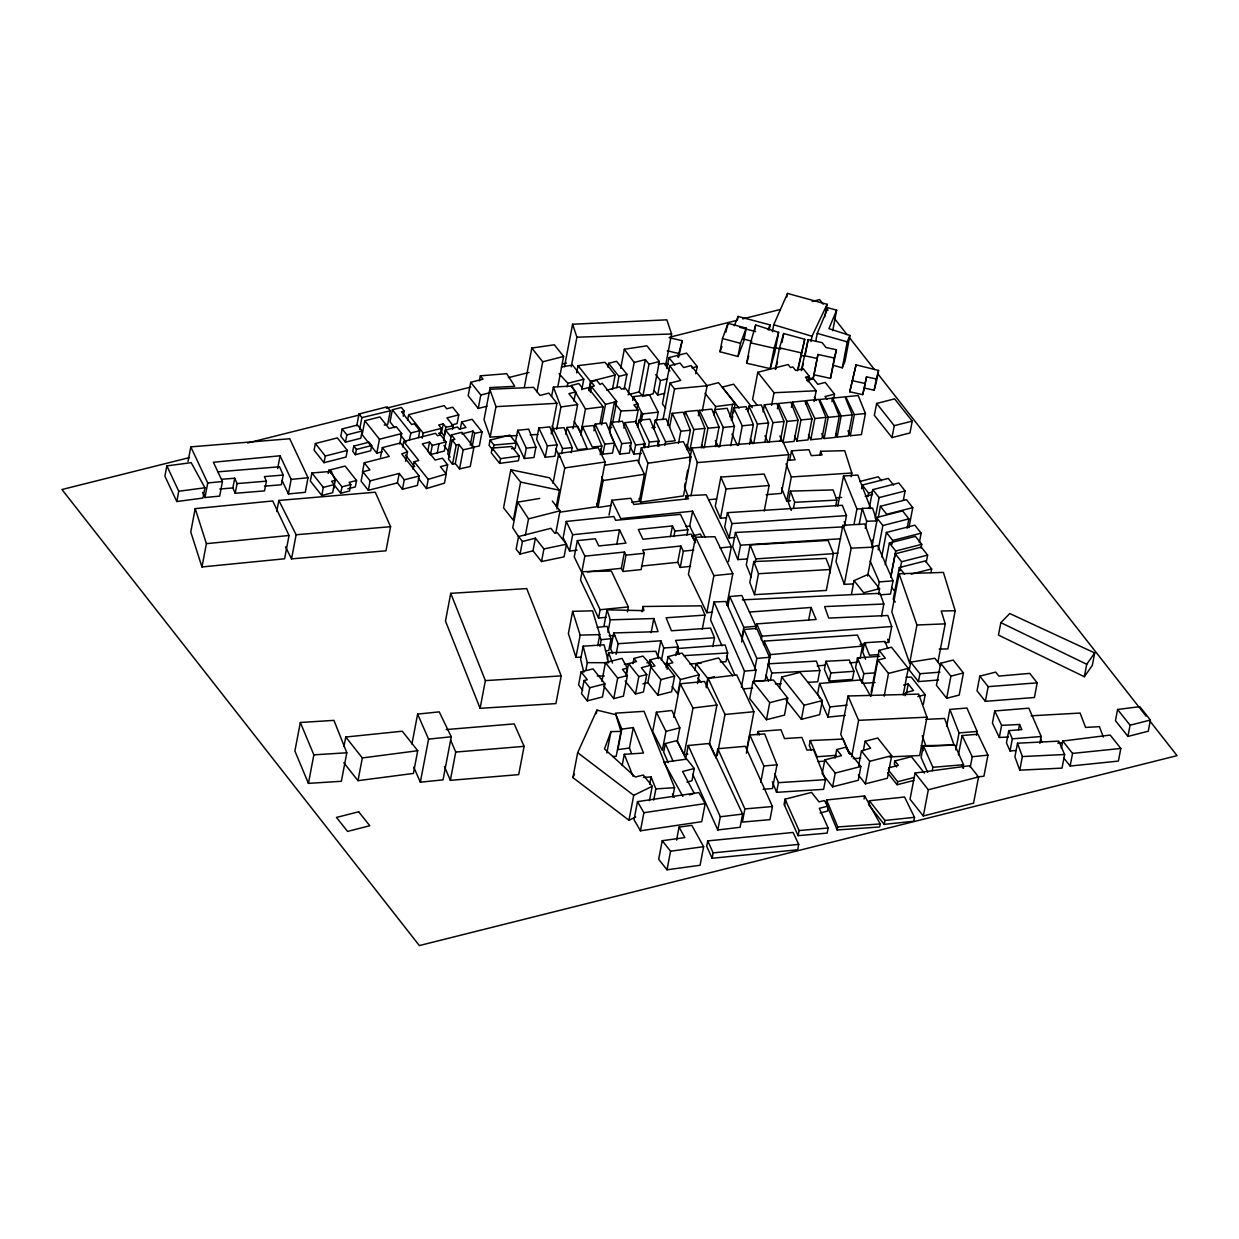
<?xml version="1.0" encoding="UTF-8"?>
<svg xmlns="http://www.w3.org/2000/svg" width="1239" height="1239" viewBox="0 0 1239 1239"><rect width="100%" height="100%" fill="white"/><g stroke="black" fill="none" stroke-linecap="round" stroke-linejoin="round"><path stroke-width="1.5" d="M166.862 465.895L164.895 476.163L176.805 501.532L202.948 498.047L204.915 487.779L191.193 462.658L166.862 465.895L178.757 491.264L176.805 501.532M188.034 461.45L190.806 446.876L289.74 438.745L308.031 477.743L305.259 492.317L288.377 493.943L282.058 480.469M195.204 508.625L190.76 531.918L201.957 566.951L284.598 558.789L289.043 535.496L272.719 500.959L195.204 508.625L206.402 543.658L201.957 566.951M288.377 493.943L291.15 479.385L280.091 455.782L213.387 462.255L222.447 481.537L219.659 496.111L204.946 497.536L207.734 482.962L190.806 446.876M264.418 486.168L281.346 484.774L283.189 475.064L264.387 476.597L266.385 481.166L264.527 490.892L235.209 493.292L232.87 487.934L234.713 478.223L221.611 479.292M235.209 493.292L237.067 483.582L234.713 478.223M277.66 468.543L280.091 455.782M276.731 511.583L278.852 500.448L375.262 492.208L390.579 526.683L385.979 550.797L291.537 558.866L285.497 546.864M291.537 558.866L296.136 534.752L278.852 500.448M315.372 443.516L314.102 450.191L324.029 462.689L346.053 457.067L347.323 450.407L337.395 437.894L315.372 443.516L325.299 456.029L324.029 462.689M311.903 472.973L310.354 481.057L321.784 495.476L332.641 492.704L334.189 484.619L331.541 481.274L335.273 480.329L331.355 471.378L311.903 472.973L323.333 487.392L321.784 495.476M328.211 473.453L328.815 470.247L345.108 466.081L356.553 480.5L355.33 486.912L347.849 488.832M331.045 473.05L331.355 471.378M342.181 428.942L340.787 436.252L345.48 442.168L360.766 438.265L362.16 430.971L357.452 425.039L342.181 428.942L346.874 434.858L345.48 442.168M333.725 488.414L335.273 480.329M356.553 480.5L349.073 482.405L350.792 484.573L349.568 490.985L340.74 493.246L341.964 486.819L328.815 470.247M300.334 722.492L294.882 751.02L308.418 783.373L341.36 781.282L346.812 752.77L333.957 720.37L300.334 722.492L313.854 754.845L308.418 783.373M356.755 425.782L359.016 413.996L387.172 406.81L390.331 410.775L387.761 424.249L384.198 425.101M353.765 446.086L352.759 451.352L355.407 454.682L370.678 450.779L371.685 445.513L369.036 442.184L353.765 446.086L356.414 449.416L355.407 454.682M359.635 429.406L361.881 417.62L359.016 413.996M399.717 443.996L401.715 433.542L396.263 426.681L389.077 428.524L379.877 416.923L364.824 420.764L362.16 434.688L376.811 453.149L382.371 451.739M362.454 472.245L364.251 462.813L389.278 456.417L382.309 447.62L400.522 442.973L407.507 451.77L405.711 461.202M364.251 462.813L369.919 469.953L362.872 471.749L361.076 481.181L368.324 490.303L397.409 482.885L399.221 473.437L370.12 480.871L368.324 490.303M376.811 453.149L379.459 439.226L364.824 420.764M380.497 457.067L382.309 447.62M403.264 416.242L404.255 411.054L401.405 407.461L392.376 409.753L390.053 421.864L394.652 427.672M343.946 746.498L345.758 737.035L402.257 731.211L417.729 750.71L413.392 773.446L357.994 780.663L343.792 762.744M407.646 419.913L408.653 414.678L444.182 405.618L446.706 408.793L452.7 407.259L458.74 414.879L457.083 423.599L452.018 424.9M402.644 446.969L403.697 441.471L435.555 433.325L437.46 435.741L440.557 434.935L446.071 441.889L444.321 451.058L430.522 454.589L427.827 451.197L429.577 442.029L422.329 443.887L435.152 460.056L442.416 458.198L447.651 464.811L445.901 473.995M409.443 439.876L410.775 432.969L392.376 409.753M407.507 451.77L401.699 453.923L419.2 475.993L417.388 485.44L402.474 489.25L404.27 479.818L399.221 473.437M418.488 437.584L419.804 430.661L414.368 423.8L411.627 424.497L401.529 411.751L404.255 411.054M412.804 469.039L414.198 461.698L418.797 460.521L403.697 441.471M422.189 438.25L423.18 433.015L408.653 414.678M357.994 780.663L362.33 757.943L345.758 737.035M430.522 454.589L432.272 445.421L429.577 442.029M447.651 464.811L440.403 466.669L446.21 473.995L444.46 483.164L426.464 488.538L428.214 479.354L414.198 461.698M440.031 435.354L441.363 428.369L438.699 425.023L443.252 423.862L445.901 427.223L444.243 435.927L441.58 432.581L443.252 423.862M437.274 452.87L439.024 443.686M443.531 440.65L445.544 430.072L457.532 427.006L459.251 429.19L466.003 427.455L461.651 421.972L472.074 419.309L482.048 431.869L479.354 445.978L472.028 447.449L474.723 433.34L472.942 431.095L461.899 433.929M455.286 463.541L452.545 464.253L456.184 445.173L458.926 444.476L455.286 463.541L459.545 468.9L470.247 466.483L473.887 447.418L461.899 432.287L451.399 434.966L447.759 454.047L450.082 456.974M452.56 429.344L453.226 425.844L446.923 417.899L458.74 414.879M451.399 434.966L454.883 439.365L452.142 440.077L448.503 459.142L452.545 464.253M460.304 429.019L461.651 421.972M489.684 387.59L514.789 386.336L506.736 373.698L480.345 375.82L483.009 379.18L470.727 382.309L468.172 395.737L478.239 408.436L487.004 406.206M459.545 468.9L463.185 449.819L458.926 444.476M479.385 380.853L480.345 375.82M411.906 744.066L417.62 714.098L439.241 711.867L451.259 736.787L443.035 779.858L420.346 782.196L413.78 767.189M470.262 445.219L472.942 431.095M478.239 408.436L480.809 395.009L470.727 382.309M450.748 593.342L445.467 621.049L480.097 708.321L555.924 703.597L561.205 675.89L526.73 588.587L450.748 593.342L485.378 680.614L480.097 708.321M551.169 433.712L556.961 403.31L548.908 393.135L539.956 395.427L533.575 387.358L489.823 389.263L484.015 419.68L490.164 437.073L516.864 435.601M420.346 782.196L428.57 739.125L417.62 714.098M490.164 437.073L495.972 406.655L489.823 389.263M511.49 448.673L515.192 448.348L516.183 443.113L509.818 435.075L490.071 440.108L489.08 445.343L492.983 450.268M492.146 448.069L491.248 452.824L499.627 463.401L518.382 460.815L519.296 456.06L511.738 446.52L492.146 448.069L500.541 458.647L499.627 463.401M493.308 448.518L493.974 445.033L490.071 440.108M524.314 387.451L531.825 348.051L554.344 344.783L563.606 356.445L557.875 386.475M446.148 729.57L514.216 723.886L524.097 746.343L518.707 774.623L450.346 780.338L455.735 752.058L450.578 739.946M517.732 430.274L515.765 440.635L524.314 458.507L533.947 457.532L535.929 447.171L528.681 429.159L517.732 430.274L526.296 448.146L524.314 458.507M510.809 469.736L503.545 507.866L513.318 520.21L520.597 482.079L510.809 469.736L549.543 477.805L559.378 490.21L556.265 506.565M536.983 391.803L542.713 361.788L531.825 348.051M539.77 498.434L517.654 502.151L512.76 527.768L518.692 536.859M538.826 427.997L536.657 439.365L545.206 457.237L554.84 456.262L557.008 444.894L549.775 426.882L538.826 427.997L547.375 445.87L545.206 457.237M532.987 550.813L541.52 561.561L564.07 556.838L566.471 544.215L557.271 532.6L554.778 533.235L550.859 528.31L518.537 536.564L516.136 549.187L520.039 554.112L532.987 550.813L535.403 538.175L522.44 541.489L520.039 554.112M551.618 396.341L553.384 387.048L571.055 386.072L575.686 391.911L573.905 401.188M525.367 535.31L528.511 518.847L517.654 502.151M564.473 366.713L572.588 324.231L666.861 319.832L671.584 333.972L665.591 365.366M552.067 433.913L553.059 428.725L564.008 427.61L572.186 447.589L571.194 452.762M556.667 429.236L560.926 406.95L553.384 387.048M567.183 386.8L567.849 383.3L559.083 373.744M571.272 366.775L576.909 337.209L572.588 324.231M553.012 483.396L558.712 453.536L598.189 447.713L605.174 461.977L596.625 506.766L559.904 512.172M576.662 372.893L578.04 365.66L605.066 362.315L615.163 375.061L612.407 389.526M561.577 453.737L562.552 448.564L553.059 428.725M541.52 561.561L543.921 548.923L535.403 538.175M565.65 434.099L566.92 427.455L577.854 426.355L587.162 448.657L577.529 449.633L566.92 427.455M556.946 508.981L564.783 467.924L558.712 453.536M573.007 428.756L577.606 404.611L568.902 393.646L575.686 391.911M581.772 389.743L583.786 379.227L572.542 365.056L561.468 366.992M555.846 532.739L560.028 510.793L552.3 501.052M588.773 390.393L590.492 381.364L578.04 365.66M600.001 423.475L603.176 406.764L588.076 387.73L583.135 388.984L578.814 383.548L571.458 385.437L585.458 409.025L580.859 433.139L574.261 421.368M580.843 435.261L582.485 426.665L593.435 425.55L601.86 446.04L600.218 454.636M589.284 391.028L591.049 381.72L596.687 380.28L600.017 384.477L602.2 383.238L616.697 401.498L612.438 423.815M590.43 392.236L591.483 386.645L594.379 385.918L591.049 381.72M686.871 535.171L687.908 529.75L680.459 514.371L615.628 520.287L613.801 516.508L566.254 521.449L563.141 537.726L569.568 550.999L577.064 550.224M569.568 550.999L572.666 534.721L566.254 521.449M593.961 430.785L595.231 424.11L606.181 422.995L614.42 443.128L612.515 453.133L602.882 454.109L600.497 449.107M607.884 367.085L608.597 363.337L616.588 361.292L626.949 374.348L624.084 389.325M577.343 540.622L574.246 556.9L581.757 572.433L584.854 556.156L577.343 540.622L595.309 538.748L598.793 545.965L625.958 543.131L619.531 529.843L572.666 534.721M601.612 424.807L605.515 404.348L591.483 386.645M597.694 645.705L599.8 634.6L592.552 610.812L572.635 611.338L568.391 633.547L575.934 657.336L581.277 657.197M602.882 454.109L604.802 444.104L595.231 424.11M616.805 387.621L618.942 376.393L608.597 363.337M620.708 368.262L624.332 349.259L646.928 345.82L659.38 361.525L653.216 393.816L644.559 396.031M627.414 611.896L628.359 606.924L611.338 571.04L582.098 571.69L580.518 580.007L598.561 618.029L606.088 617.285M614.451 402.071L609.48 428.105L611.725 427.532M609.526 432.752L611.508 422.344L622.458 421.245L631.332 442.664L629.35 453.071L619.717 454.047L610.316 434.393M611.152 505.481L598.019 507.463L603.145 480.531L601.689 476.969M618.85 421.926L620.94 410.961L615.179 403.697M575.934 657.336L580.162 635.127L572.635 611.338M628.374 392.856L634.167 362.454L624.332 349.259M623.883 428.136L624.921 422.638L635.715 421.539L645.07 443.996L644.373 447.666M583.151 646.185L587.317 662.664L608.612 662.726L604.105 644.822L583.151 646.185L580.626 659.458L583.863 672.266M619.717 454.047L621.715 443.639L611.508 422.344M609.046 515.114L611.88 500.246L630.79 498.279L633.779 504.474L688.559 498.775L686.143 495.724L706.184 494.764L731.351 546.74L728.517 561.608M632.742 400.383L633.47 396.604L649.437 394.776L658.219 412.169L656.778 419.727M581.091 671.894L587.301 679.731L584.049 680.552L581.556 693.685L587.24 700.856L602.448 696.984L604.942 683.851L593.032 668.843L581.091 671.894L578.582 685.012L582.717 690.247M585.861 670.253L587.317 662.664M641.926 395.334L639.2 391.896L645.364 359.589L634.167 362.454M636.769 409.366L637.822 403.883L625.292 388.086L621.374 389.092L619.608 386.862L606.676 390.177M598.561 618.029L600.141 609.727L582.098 571.69M635.669 422.979L638.116 410.186L633.903 404.89L637.822 403.883M642.84 396.48L648.988 364.173L645.364 359.589M637.574 427.3L638.921 420.222L649.871 419.107L658.978 441.053L657.971 446.365M639.618 421.787L641.415 412.339L633.47 396.604M616.774 544.324L619.531 529.843M641.43 453.35L633.857 454.124L635.607 444.956L624.921 422.638M587.24 700.856L589.749 687.738L584.049 680.552M635.684 816.966L628.963 820.249L572.914 777.612L577.668 752.662L596.95 710.117L615.86 714.717L620.94 731.397L616.186 756.332L612.856 756.409M641.244 421.508L642.685 413.934L641.415 412.339M599.955 646.402L601.225 639.696L598.762 634.476M604.013 625.757L607.048 609.836L643.908 610.657L643.041 606.491L701.197 605.84L704.991 615.102L702.281 629.242M638.503 462.612L641.337 447.775L683.37 441.642L690.928 456.974L683.494 495.894L640.501 502.167L639.03 498.728M607.931 632.215L610.285 619.825L607.048 609.836M690.572 566.362L680.226 567.431L683.339 551.154L680.846 546.012L642.669 549.992L644.265 553.291L641.152 569.568L622.876 571.473L621.359 568.314L624.456 552.036L584.854 556.156M601.875 681.326L605.437 662.617L622.04 658.374L627.275 668.1L626.206 673.706M622.876 571.473L625.989 555.18L624.456 552.036M596.269 713.679L596.95 710.117M597.121 627.352L607.125 626.361L611.044 638.704L608.798 650.475L605.53 650.8M607.28 659.442L608.55 652.767L655.834 651.311L658.575 658.467M664.801 393.274L657.692 395.086L660.464 380.574L655.741 374.627M648.338 447.341L649.36 442.029L638.921 420.222M610.285 619.825L653.82 618.54L658.048 631.627L613.739 632.943L610.703 648.864L612.593 653.48M604.663 465.167L637.682 460.196L644.435 474.305L639.293 501.237L631.782 502.368M653.526 429.097L655.245 420.098L666.195 418.983L675.24 440.79L665.606 441.765L655.245 420.098M640.501 502.167L647.92 463.247L641.337 447.775M666.876 368.525L668.952 357.637L686.576 353.13L697.216 366.543L695.822 373.806M702.265 411.178L707.113 385.747L691.161 365.613L683.587 367.549L680.041 363.073L669.71 365.706L662.431 403.868L665.715 408.281M616.124 654.331L618.137 643.722L613.739 632.943M663.051 419.479L669.974 383.13L680.691 380.404L669.71 365.706M677.826 357.049L682.193 340.694L669.106 337.689M627.275 668.1L622.427 669.339L627.368 675.565L623.434 696.148L613.739 698.626L617.672 678.043L605.437 662.617M682.193 340.694L678.724 357.049M667.604 425.225L674.527 388.876L669.974 383.13M664.925 445.359L665.606 441.765M606.862 752.987L610.951 731.614L620.94 731.397M669.556 427.331L672.235 413.33L683.169 412.215L690.417 430.227L686.747 449.478M626.222 675.813L628.545 663.624L636.49 661.595L633.981 658.436L642.871 656.081L651.172 665.188L647.858 682.596L657.894 695.265L671.615 691.749L674.605 676.122L659.721 657.367L650.103 659.829L649.112 665.033M642.034 611.803L643.041 606.491M632.974 663.655L633.981 658.436M621.808 729.136L617.905 749.626L629.412 748.046L633.315 727.556L621.808 729.136L615.427 713.168L644.048 711.325L674.543 787.694L672.762 797.002M678.445 443.454L680.784 431.203L672.235 413.33M684.609 415.204L685.291 411.658L697.712 410.388L704.945 428.4L701.228 447.914M651.172 665.188L641.322 667.697L646.758 674.558L643.444 691.966L635.499 693.995L638.813 676.587L628.545 663.624M622.179 765.47L624.301 754.288L643.506 753.064L633.315 727.556M651.125 632.695L653.82 618.54M670.361 536.781L672.436 525.925L638.271 529.471L642.995 539.244L691.439 534.21L695.559 542.728M685.291 411.658L693.84 429.53L689.782 450.81L686.669 444.305M673.892 536.518L674.93 531.097L672.436 525.925M685.244 483.04L684.532 486.726L688.125 496.467M685.941 479.354L687.691 470.123M689.457 460.908L691.92 448.007L782.599 440.836L788.794 454.651L781.406 493.37L766.167 494.702M698.362 415.7L699.385 410.372L711.806 409.118L719.038 427.13L715.321 446.659M685.43 499.441L686.143 495.724M657.801 656.685L660.836 640.78L618.137 643.722M680.226 567.431L677.748 562.305L680.846 546.012M628.963 820.249L633.718 795.314L652.21 786.3L643.273 775.01L635.344 777.039L604.493 748.898L610.951 731.614M690.99 495.801L697.309 462.612L691.92 448.007M719.983 351.737L722.507 338.541L727.99 323.302L746.25 328.149L743.741 341.329L737.979 356.507L719.983 351.737L721.95 346.533M661.425 660.356L663.779 647.982L660.836 640.78M726.023 332.067L727.092 326.415M704.217 447.79L707.934 428.245L699.385 410.372M727.262 327.065L727.99 323.302M694.723 536.317L689.736 526.033L692.57 511.165L620.785 518.63L611.88 500.246M637.496 801.633L634.043 819.722L640.439 830.796L701.739 821.674L705.192 803.584L698.842 792.588L637.496 801.633L643.893 812.707L640.439 830.796M657.894 695.265L660.867 679.638L650.831 666.985L654.935 665.932L650.103 659.829M656.376 712.224L652.721 731.32L662.307 750.478L665.962 731.382L656.376 712.224L671.848 710.489L679.839 727.835L677.191 741.727M713.741 414.879L714.748 409.598L727.169 408.328L734.417 426.34L730.716 445.715M714.237 413.78L715.615 406.578L705.037 393.243M666.024 667.248L668.053 656.624L681.977 653.061L699.183 674.775L697.495 683.618M667.062 669.277L668.069 663.965L672.885 662.726L668.053 656.624M726.813 605.221L732.822 573.688L714.918 536.704L695.513 537.215L688.435 574.323L706.819 612.716L712.502 612.143M737.453 319.832L738.088 316.441L770.1 324.928L769.125 330.023M649.654 784.38L651.079 776.93L643.397 777.426M675.735 655.57L676.401 652.055M676.928 654.053L678.275 646.975L675.596 640.408L714.485 637.744L712.797 646.572M649.499 800.549L652.21 786.3M719.611 446.83L723.297 427.47L714.748 409.598M737.979 356.507L740.504 343.327L746.25 328.149M653.727 800.069L655.849 788.902L651.079 776.93M686.22 759.631L677.191 740.519L665.312 743.555L663.67 752.197L668.286 762.697M730.158 416.954L732.559 404.348L735.207 403.666L718.543 382.665L705.796 385.918M668.069 663.965L680.428 679.561L677.733 693.732L672.111 686.638M673.846 717.304L680.242 683.773L704.48 681.45L716.901 705.037L709.436 744.159M731.335 420.331L733.705 407.941L746.126 406.671L753.374 424.683L749.657 444.166M764.215 511.103L769.094 485.502L764.122 474.041L720.866 477.061L715.275 506.317L720.463 518.243L726.069 517.778M732.125 419.882L732.807 416.289M733.503 412.68L735.207 403.666M746.683 363.244L750.571 342.847L755.666 324.974L778.634 332.362L774.747 352.743L770.224 368.618L746.683 363.244L748.728 356.089M754.613 330.534L755.666 324.974M720.463 518.243L726.039 488.987L720.866 477.061M679.049 827.094L684.873 837.61L662.23 840.708L658.683 859.293L667.016 869.793L700.081 865.256L703.628 846.671L691.811 825.344L679.049 827.094L676.571 840.104M694.862 670.253L696.117 663.67L718.558 657.94L732.745 675.828M706.819 612.716L713.896 575.624L695.513 537.215M738.552 445.297L742.269 425.813L733.705 407.941M844.44 526.312L846.485 515.579L842.257 505.28L727.432 512.667L724.691 526.962L729.198 537.896L734.913 537.494M747.876 411.487L748.898 406.16L761.319 404.905L768.567 422.917L764.85 442.4M687.8 754.133L684.129 754.582L693.004 708.011L680.242 683.773M753.606 682.72L756.007 670.16L725.76 601.504L714.005 601.953L710.567 619.887L721.996 645.829M808.2 381.674L809.237 376.238L803.244 368.68L795.639 370.461L792.867 366.945L790.513 367.549L788.128 364.545L757.803 372.289L752.615 399.454L757.246 405.292M685.725 758.702L688.234 745.506L709.622 743.446L742.61 814.085L740.101 827.28L717.799 829.96L692.771 774.344M729.198 537.896L731.924 523.601L727.432 512.667M667.016 869.793L670.562 851.208L662.23 840.708M772.393 331.773L773.725 324.742L787.508 293.426L827.125 304.314L824.787 316.626M843.976 526.838L735.439 532.476L732.698 546.848L737.778 559.579L747.411 558.959M706.199 686.592L707.763 678.368L696.117 663.67M706.369 687.707L708.15 678.399L736.756 674.945L753.916 711.697L746.807 748.991M753.73 443.531L757.447 424.048L748.898 406.16M770.224 368.618L774.112 348.236L778.634 332.362M682.906 796.507L663.934 762.248L686.809 759.104L694.274 768.521L691.935 780.771L686.933 782.041M763.038 411.859L764.386 404.75L776.822 403.48L784.055 421.492L780.322 441.038M727.959 605.84L729.725 596.517L741.867 595.479L755.929 626.237L743.818 627.352L729.725 596.517M786.842 296.942L787.508 293.426M737.778 559.579L740.519 545.191L735.439 532.476M798.164 369.284L804.731 339.285L783.683 333.523L779.517 347.849L775.397 369.408L777.473 362.253M781.964 342.522L783.683 333.523M771.603 405.416L774.019 392.732L757.803 372.289M679.375 654.409L677.083 648.555L725.202 644.992L727.68 652.953L726.008 661.719L720.277 662.06M769.218 442.168L772.95 422.623L764.386 404.75M829.634 573.657L833.444 553.647L828.086 540.452L750.122 544.928L746.296 564.953L751.283 577.188M777.411 408.808L778.417 403.527L790.854 402.272L798.086 420.284L794.06 441.409L782.94 442.54L779.842 436.035M716.018 758.113L717.799 748.728L745.336 746.296L772.455 806.512L769.946 819.66L742.378 822.077L744.887 808.928L717.799 748.728M753.808 561.577L749.812 582.516L754.505 594.658L826.32 590.43L830.316 569.491L826.026 558.417L753.808 561.577L758.5 573.719L754.505 594.658M717.18 755.496L725.001 714.485L708.15 678.399M755.109 562.552L755.805 558.913L750.122 544.928M742.037 636.676L743.818 627.352M741.603 642.019L743.973 629.536L756.704 628.359L769.589 657.305L765.16 680.474L754.226 681.419M782.94 442.54L786.982 421.399L778.417 403.527M797.389 370.74L804.731 339.285M707.732 840.894L706.695 846.314L712.115 858.271L797.684 849.799L798.721 844.379L793.068 832.453L707.732 840.894L713.153 852.866L712.115 858.271M791.38 407.352L792.371 402.086L804.808 400.832L812.041 418.844L808.029 439.907L796.909 441.038L794.586 436.159M801.277 370.415L808.153 339.594L822.185 342.676L826.01 347.509L836.433 349.754L830.471 378.344L814.069 374.798L813.078 378.731L807.565 377.554M741.387 687.273L744.469 671.12L714.005 601.953M805.335 354.385L808.153 339.594M755.79 629.195L756.812 623.898L816.129 619.485L811.065 607.466L749.456 612.051M717.799 829.96L720.308 816.764L688.234 745.506M810.987 341.561L811.994 336.28L827.125 304.314M789.739 460.072L791.504 450.826L808.912 449.695L811.313 455.642L822.077 454.945L820.621 451.29L844.704 450.671L851.843 473.019L851.131 476.721M815.835 340.818L817.244 333.399L828.008 307.783L836.65 310.215L832.747 330.658M796.909 441.038L800.936 419.959L792.371 402.086M754.783 669.091L756.828 658.405L743.973 629.536M790.513 500.757L786.734 501.005L791.318 476.969L786.037 463.758M805.598 404.177L806.279 400.646L818.7 399.376L825.948 417.388L821.906 438.591L810.786 439.706L808.463 434.843M752.971 681.543L749.719 698.61L766.461 719.72L784.473 715.12L787.725 698.053L773.399 679.994L752.971 681.543L769.713 702.652L766.461 719.72M761.304 639.711L761.97 636.18L756.812 623.898M835.783 505.76L836.867 500.091L833.073 489.916L790.467 491.109L788.314 502.43L791.287 510.422M813.078 378.731L817.957 354.478L834.343 358.025L836.433 349.754M814.069 374.798L817.957 354.478M763.487 644.621L764.153 641.09L857.419 635.065L862.483 646.092L860.129 658.467M746.358 753.235L749.827 735.021L764.68 733.937L776.992 764.804L772.47 788.5L763.1 789.336M793.549 507.944L794.633 502.291L790.467 491.109M814.1 401.637L816.176 390.765L805.427 377.214L809.237 376.238M810.786 439.706L814.828 418.519L806.279 400.646M768.366 665.235L770.379 654.626L764.153 641.09M757.37 734.696L757.989 731.49L780.973 729.756L784.488 738.583L801.927 737.453L806.976 750.122L813.543 749.703L825.484 779.656L823.641 789.32L776.559 792.341L772.331 781.747M770.317 680.567L771.758 673.056L768.304 663.81L816.346 661.099L819.862 670.531L817.709 681.806L808.091 682.302M830.471 378.344L834.343 358.025M819.908 454.992L820.621 451.29M824.136 438.529L828.179 417.342L819.629 399.469L832.05 398.199L839.283 416.211L835.241 437.413L824.136 438.529L821.798 433.665M831.927 401.637L832.608 398.106L845.029 396.852L852.277 414.864L848.235 435.989L837.13 437.119L835.582 433.867M833.816 397.812L834.513 394.157L825.205 382.433L817.833 384.322L813.481 378.84L806.728 380.559M760.746 782.382L763.874 765.981L749.827 735.021M779.687 687.599L781.701 677.036L799.976 672.359L822.355 700.577L819.66 714.671L801.385 719.348L786.084 700.035M833.46 365.35L842.288 367.828L847.244 341.825L849.923 335.444L828.906 328.645L836.65 310.215M849.923 335.444L844.967 361.447L842.288 367.828M837.13 437.119L841.157 415.994L832.608 398.106M849.768 391.787L856.056 364.839L878.559 370.446L876.422 381.643L874.161 390.208L864.388 388.055L862.669 394.622L849.768 391.787L856.056 364.839M808.711 619.81L811.065 607.466M776.559 792.341L778.402 782.676L774.871 773.848M850.295 435.741L854.321 414.647L845.757 396.774L858.193 395.52L865.426 413.516L861.399 434.61L850.295 435.741L847.956 430.862M837.812 506.054L843.542 476.008L857.806 475.048L870.769 508.609M785.061 799.17L784.086 804.281L798.117 835.659L827.172 833.104L828.148 827.993L819.304 808.339L828.504 805.985L824.214 800.564L819.072 801.881L811.56 792.402L785.061 799.17L799.093 830.548L798.117 835.659M862.669 394.622L866.526 376.857L876.298 378.995L878.559 370.446M784.581 805.551L785.557 800.456M864.388 388.055L866.526 376.857M801.385 719.348L804.08 705.254L781.701 677.036M867.61 576.058L873.139 547.127L864.745 523.973L842.907 525.336L836 561.499L844.286 584.343L853.423 583.91M874.161 390.208L876.298 378.995M870.444 695.946L861.446 679.87L819.583 683.463L817.647 693.67L819.846 698.688M849.815 754.303L843.201 739.063L810.244 740.535L809.299 745.522L811.359 750.385M825.964 661.285L824.415 669.401L829.263 681.078L852.463 679.406L854.012 671.29L849.35 660.046L825.964 661.285L830.811 672.963L829.263 681.078M876.623 403.465L874.362 415.328L891.987 437.568L909.968 432.969L912.245 421.105L894.604 398.865L876.623 403.465L894.248 425.689L891.987 437.568M854.074 523.989L856.939 508.966L843.542 476.008M861.57 488.662L862.251 485.069L888.286 478.424L893.551 485.069M844.286 584.343L851.178 548.165L842.907 525.336M859.185 524.531L862.267 508.362L872.535 508.098L876.902 520.891L871.76 547.839M867.889 496.638L868.57 493.045L862.251 485.069M845.215 715.337L827.931 717.118L829.882 706.911L819.583 683.463M851.518 593.837L854.043 580.595L868.198 574.369L879.566 588.695L878.482 594.364M865.302 528.464L866.681 521.278L862.267 508.362M869.205 508.315L872.767 489.622L898.802 482.978L905.12 490.954L903.339 500.308M836.712 749.549L841.544 755.635L824.802 759.91L822.169 773.678L832.593 786.827L858.255 780.276L860.888 766.492L845.633 747.272L836.712 749.549L835.071 758.16M875.168 518.165L879.101 497.598L872.767 489.622M871.528 543.735L872.256 539.987M875.818 521.278L876.531 517.546L902.565 510.902L908.884 518.878L907.103 528.232M878.327 517.236L880.402 506.302L906.437 499.658L912.771 507.634L908.946 527.675M826.599 799.96L826.01 802.98L837.161 829.975L879.628 826.971L880.217 823.935L864.652 795.965L826.599 799.96L837.734 826.94L837.161 829.975M889.277 756.921L919.663 755.527L926.973 717.18L918.688 694.119L848.065 695.993L840.754 734.34L849.04 753.451M828.504 805.985L827.528 811.08L820.172 812.97M832.593 786.827L835.225 773.043L824.802 759.91M879.86 656.283L857.45 657.894L855.591 667.682L861.244 681.667M878.219 549.837L882.865 525.522L876.531 517.546M887.821 648.555L884.956 641.446L864.528 642.762L862.747 652.132L865.581 659.241M881.688 556.992L886.365 532.46L914.831 525.197L921.15 533.173L919.353 542.605M877.832 589.485L879.272 581.927L870.134 560.988M861.941 683.417L863.815 673.629L857.45 657.894M885.235 564.752L889.37 543.007L915.404 536.363L921.739 544.339L921.042 547.963M891.972 544.215L892.7 540.452L886.365 532.46M851.642 756.843L858.612 720.324L848.065 695.993M881.487 616.341L883.841 603.997L880.062 593.311L742.331 599.846M890.872 576.352L895.704 550.983L889.37 543.007M890.779 577.312L895.27 553.771L921.305 547.127L927.624 555.103L926.245 562.351M871.125 692.105L879.086 650.351L891.476 647.192L908.264 668.363L903.2 694.94M871.017 696.117L877.893 660.062L885.296 658.172L879.086 650.351M872.132 546.895L877.615 545.501L893.009 580.812L890.485 594.039L880.186 594.875M858.596 765.95L861.461 750.911L870.63 748.201L865.116 741.247L877.723 738.026L891.708 755.666L887.403 778.231L865.38 783.853L858.333 774.964M863.32 750.648L865.116 741.247M930.938 572.635L931.651 568.902L925.332 560.926L899.297 567.57L893.226 599.382L895.332 602.046M899.111 573.75L891.832 611.927L909.643 663.19L916.937 624.998L899.111 573.75L943.421 572.418L955.192 610.719L947.912 648.895L939.208 649.097M899.87 570.807L901.589 561.747L895.27 553.771M884.878 642.685L888.688 642.406L891.724 626.531L887.805 615.489L828.69 618.075L824.616 606.583L883.841 603.997M865.38 783.853L869.685 761.288L861.461 750.911M864.063 799L864.652 795.965M884.15 696.194L888.487 673.412L877.893 660.062M869.329 800.766L868.57 804.684L884.197 824.384L913.747 821.24L914.49 817.306L904.563 797.002L869.329 800.766L884.94 820.466L884.197 824.384M940.742 665.73L934.826 658.265L910.727 662.137L909.24 670.005L918.424 681.589L938.512 679.994M905.182 695.714L905.786 692.539L913.499 690.572L908.218 683.913L903.587 685.105M908.218 683.913L906.406 693.468L903.308 694.243M924.402 773.09L911.424 756.719L894.852 760.963L894.279 763.998L896.618 766.941M913.84 780.462L897.082 784.736L897.671 781.701L888.193 769.76M918.424 681.589L919.927 673.722L910.727 662.137M923.38 704.217L925.208 694.676L911.3 677.129L906.003 677.175M915.048 773.028L910.046 799.248L923.318 815.99L973.56 803.166L978.547 776.946L969.657 765.733L915.048 773.028L928.321 789.77L923.318 815.99M937.938 662.044L945.218 623.852L941.268 611.028L955.192 610.719M962.889 768.087L963.539 764.726L954.866 745.088L923.334 745.677L921.088 757.432L927.701 772.408M940.664 663.237L936.436 685.353L946.689 698.269L959.203 695.079L963.431 672.963L953.178 660.046L940.664 663.237L950.902 676.153L946.689 698.269M932.239 770.658L932.874 767.297L923.334 745.677M946.642 726.333L949.864 709.42L966.947 708.027L977.168 731.444L976.44 735.207M955.796 749.843L959.032 732.915L949.864 709.42M958.428 754.861L962.114 735.532L977.943 734.231L987.948 755.14L983.921 776.234L976.952 776.946M979.817 676.138L977.029 690.82L985.361 701.336L1034.41 697.495L1037.213 682.828L1029.733 673.381L998.835 676.091L995.66 672.096L979.817 676.138L988.164 686.654L985.361 701.336M970.245 767.282L972.259 756.735L962.114 735.532M1000.849 622.644L998.464 635.096L1084.357 676.726L1092.333 665.389L1094.703 652.938L1009.754 613.553L1000.849 622.644L1086.727 664.274L1084.357 676.726M1039.862 743.415L1041.194 736.493L1028.835 708.181L994.731 710.969L992.424 723.096L999.3 737.468L1008.283 737.035M999.3 737.468L1001.623 725.342L994.731 710.969M1001.623 725.342L1019.573 724.474L1021.819 729.601L1008.763 730.669L1006.455 742.796L1010.017 750.973L1015.794 750.509M1010.017 750.973L1012.34 738.847L1008.763 730.669M1018.582 729.678L1019.573 724.474M1017.513 743.214L1014.911 756.828L1019.759 770.162L1062.024 768.118L1064.626 754.505L1058.756 741.123L1017.513 743.214L1022.361 756.549L1019.759 770.162M1061.374 748.263L1062.752 741.046L1110.19 735.052L1120.815 748.449L1118.399 761.087L1070.155 766.043L1063.604 757.803M1070.155 766.043L1072.556 753.405L1062.752 741.046M1117.593 709.467L1115.456 720.664L1127.939 736.415L1148.259 731.227L1150.396 720.029L1139.803 706.664L1117.593 709.467L1130.076 725.218L1127.939 736.415M801.571 370.616L803.383 363.492M734.324 325.78L738.088 316.441M768.165 329.744L770.1 324.928M572.914 777.612L574.462 774.205M1086.727 664.274L1094.703 652.938M428.214 479.354L446.21 473.995M542.713 361.788L563.606 356.445M480.809 395.009L489.575 392.778M346.874 434.858L362.16 430.971M567.849 383.3L583.786 379.227M648.988 364.173L659.38 361.525M590.492 381.364L615.163 375.061M618.942 376.393L626.949 374.348M379.459 439.226L401.715 433.542M410.775 432.969L419.804 430.661M325.299 456.029L347.323 450.407M356.414 449.416L371.685 445.513M423.18 433.015L441.363 428.369M691.92 367.89L697.216 366.543M438.56 433.356L441.58 432.581M660.464 380.574L667.573 378.762M628.003 394.745L639.2 391.896M432.272 445.421L446.071 441.889M605.515 404.348L616.697 401.498M323.333 487.392L334.189 484.619M341.964 486.819L350.792 484.573M404.27 479.818L419.2 475.993M745.832 409.35L749.053 408.529M834.513 394.157L824.988 396.588L827.079 399.221M528.511 518.847L560.028 510.793M894.248 425.689L912.245 421.105M859.649 481.522L878.25 476.783L881.409 480.763M868.57 493.045L872.302 492.1M865.225 496.343L872.659 494.438M879.101 497.598L905.12 490.954M912.771 507.634L886.737 514.278L880.402 506.302M882.865 525.522L908.884 518.878M892.7 540.452L921.15 533.173M895.704 550.983L921.739 544.339M901.589 561.747L927.624 555.103M911.207 574.122L931.651 568.902M879.566 588.695L863.676 592.753L854.043 580.595M617.672 678.043L627.368 675.565M589.749 687.738L604.942 683.851M638.813 676.587L646.758 674.558M642.933 683.866L647.858 682.596M660.867 679.638L674.605 676.122M680.428 679.561L699.183 674.775M707.763 678.368L714.314 676.695M769.713 702.652L787.725 698.053M888.487 673.412L908.264 668.363M665.962 731.382L679.839 727.835M804.08 705.254L822.355 700.577M950.902 676.153L963.431 672.963M917.836 696.566L925.208 694.676M694.274 768.521L682.596 771.494L694.336 793.595M689.442 794.849L692.694 794.013M869.685 761.288L891.708 755.666M835.225 773.043L860.888 766.492M897.671 781.701L914.413 777.426M1130.076 725.218L1150.396 720.029M928.321 789.77L978.547 776.946M888.626 767.839L898.352 765.377L894.852 760.963M189.49 457.563L61.95 489.529L419.355 945.574L1177.05 755.651L1149.653 720.695M247.63 442.989L360.162 414.786M386.413 408.204L470.805 387.048M508.315 377.647L528.945 372.49M562.707 364.018L566.455 363.073M669.618 337.225L737.128 320.297M742.765 318.888L780.276 309.487M812.149 301.495L819.66 299.621L823.223 304.175M361.881 417.62L390.331 410.775M463.185 449.819L473.887 447.418M543.921 548.923L566.471 544.215M474.723 433.34L482.048 431.869M445.901 427.223L453.226 425.844M658.234 364.266L663.965 363.399L669.927 370.926M603.145 480.531L644.435 474.305M643.893 812.707L705.192 803.584M564.783 467.924L605.174 461.977M647.92 463.247L690.928 456.974M560.926 406.95L577.606 404.611M500.541 458.647L519.296 456.06M670.562 851.208L703.628 846.671M178.757 491.264L204.915 487.779M715.615 406.578L732.559 404.348M362.33 757.943L417.729 750.71M585.458 409.025L603.176 406.764M693.004 708.011L716.901 705.037M720.308 816.764L742.61 814.085M642.685 413.934L658.219 412.169M651.884 427.687L655.338 427.285M884.94 820.466L914.49 817.306M685.957 526.42L689.736 526.033M674.93 531.097L687.908 529.75M625.989 555.18L644.265 553.291M683.339 551.154L693.685 550.07M720.169 547.917L731.351 546.74M641.461 566.068L677.748 562.305M587.41 571.845L621.359 568.314M428.57 739.125L451.259 736.787M693.84 429.53L704.945 428.4M680.784 431.203L690.417 430.227M707.934 428.245L719.038 427.13M723.297 427.47L734.417 426.34M757.447 424.048L768.567 422.917M772.95 422.623L784.055 421.492M742.269 425.813L753.374 424.683M786.982 421.399L798.086 420.284M800.936 419.959L812.041 418.844M814.828 418.519L825.948 417.388M526.296 448.146L535.929 447.171M547.375 445.87L557.008 444.894M828.179 417.342L839.283 416.211M841.157 415.994L852.277 414.864M854.321 414.647L865.426 413.516M604.802 444.104L614.42 443.128M562.552 448.564L572.186 447.589M621.715 443.639L631.332 442.664M601.86 446.04L592.227 447.016L582.485 426.665M649.36 442.029L658.978 441.053M635.607 444.956L645.07 443.996M713.896 575.624L732.822 573.688M829.882 706.911L847.166 705.13M972.259 756.735L987.948 755.14M1072.556 753.405L1120.815 748.449M206.402 543.658L289.043 535.496M600.141 609.727L628.359 606.924M601.225 639.696L611.044 638.704M713.153 852.866L798.721 844.379M207.734 482.962L222.447 481.537M291.15 479.385L308.031 477.743M674.527 388.876L707.113 385.747M725.001 714.485L753.916 711.697M770.379 654.626L862.483 646.092M817.244 665.916L824.911 665.204M849.861 662.896L857.527 662.184M763.874 765.981L776.992 764.804M744.887 808.928L772.455 806.512M493.974 445.033L516.183 443.113M697.309 462.612L788.794 454.651M708.987 499.673L716.607 499.007M799.093 830.548L828.148 827.993M296.136 534.752L390.579 526.683M756.828 658.405L769.589 657.305M744.469 671.12L756.007 670.16M742.966 688.915L752.584 688.11M455.735 752.058L524.097 746.343M932.874 767.297L963.539 764.726M218.095 471.827L279.565 466.762L283.189 475.064M237.067 483.582L266.385 481.166M219.752 489.018L232.87 487.934M879.272 581.927L893.009 580.812M959.032 732.915L977.168 731.444M1012.34 738.847L1041.194 736.493M726.039 488.987L769.094 485.502M919.927 673.722L940.014 672.142M988.164 686.654L1037.213 682.828M836.34 755.31L817.09 756.75L810.244 740.535M818.065 761.598L825.763 761.025M761.97 636.18L891.724 626.531M860.067 644.528L865.798 644.11M830.811 672.963L854.012 671.29M731.924 523.601L846.485 515.579M837.734 826.94L880.217 823.935M755.805 558.913L833.444 553.647M704.991 615.102L666.117 617.781L671.445 630.775L710.536 628.08L714.485 637.744M663.779 647.982L678.275 646.975M664.367 663.639L667.991 663.392M863.815 673.629L875.044 672.885M863.815 683.293L875.044 682.55M788.174 460.242L795.097 459.793L791.504 450.826M791.318 476.969L851.843 473.019M835.907 497.815L841.575 497.443M878.823 654.61L869.515 655.214L864.528 642.762M740.519 545.191L840.723 538.748M834.126 553.384L837.982 553.136M313.854 754.845L346.812 752.77M655.849 788.902L674.543 787.694M778.402 782.676L825.484 779.656M683.773 655.648L727.68 652.953M689.736 663.934L701.181 663.237M485.378 680.614L561.205 675.89M758.5 573.719L830.316 569.491M624.379 664.089L629.985 663.763M646.851 662.803L650.583 662.586M495.972 406.655L556.961 403.31M530.199 434.874L537.819 434.455M1031.142 715.801L1080.114 713.06L1085.581 727.432L1099.411 726.658L1103.36 737.035M1057.796 743.121L1061.544 742.904M794.633 502.291L836.867 500.091M771.758 673.056L819.862 670.531M775.382 684.021L781.143 683.727M1022.361 756.549L1064.626 754.505M774.019 392.732L816.176 390.765M851.178 548.165L873.139 547.127M620.94 410.961L638.116 410.186M858.612 720.324L926.973 717.18M925.889 719.348L944.614 718.496L954.061 745.026L925.982 746.281L922.203 735.687M853.191 758.578L860.795 758.237M916.937 624.998L945.218 623.852M866.681 521.278L876.902 520.891M576.909 337.209L671.584 333.972M609.139 635.7L614.823 635.53M580.162 635.127L599.8 634.6M856.939 508.966L862.127 508.842M597.198 675.967L604.307 675.983M520.597 482.079L559.378 490.21M804.096 355.639L816.95 358.412M851.905 380.59L864.807 383.424M750.571 342.847L774.112 348.236M779.517 347.849L800.812 352.759M667.325 350.838L678.523 353.425M664.894 363.554L668.626 364.421M722.507 338.541L740.504 343.327M739.637 327.251L755.589 331.634M743.013 338.867L751.872 341.298M817.244 333.399L847.244 341.825M773.725 324.742L811.994 336.28M775.18 347.478L780.647 349.119M800.673 355.175L804.328 356.274M577.668 752.662L633.718 795.314M899.297 567.57L904.578 574.215M752.274 407.693L733.643 384.198L722.352 387.079L739.017 408.096M891.507 587.224L894.666 591.204M668.952 357.637L674.852 365.087M654.161 390.641L657.692 395.086M887.62 772.795L897.082 784.736M697.727 677.95L701.228 682.364M445.544 430.072L450.841 436.748M452.142 440.077L456.184 445.173M518.537 536.564L522.44 541.489M443.903 445.513L448.146 450.857M625.215 681.047L635.499 693.995M603.734 686.003L613.739 698.626M400.414 434.92L406.16 442.168M405.432 455.038L414.724 466.762M418.286 478.223L426.464 488.538M397.409 482.885L402.474 489.25M362.872 471.749L370.12 480.871M334.189 484.976L340.74 493.246M825.608 307.226L827.993 310.261M833.955 317.865L847.058 334.576M849.443 337.627L874.455 369.547M878.033 374.101L1146.075 716.127M702.095 537.168L700.252 533.994L691.935 536.115L694.707 541.009M814.317 397.208L816.176 400.445M672.436 794.075L674.248 797.343M677.315 741.665L684.129 754.582M635.359 421.167L637.744 425.891M692.57 511.165L705.022 536.874M961.991 764.773L963.555 768.041M764.99 435.818L768.103 442.323M750.292 438.807L752.615 443.67M731.986 434.068L737.437 445.436M715.383 440.48L718.496 446.969M701.537 444.693L703.086 447.945M657.63 442.71L659.225 446.04M643.32 444.259L644.915 447.62M629.753 445.529L633.857 454.124M555.831 449.014L559.796 457.268M709.25 743.756L714.857 755.79M202.53 492.379L204.946 497.536M1040.466 738.831L1042.014 742.254M821.318 702.048L827.931 717.118M726.565 656.205L734.944 675.24M665.312 743.555L673.009 761.056M444.445 766.507L450.346 780.338M596.548 503.901L598.019 507.463M844.162 521.665L845.571 525.135M781.437 487.81L786.734 501.005M757.989 731.49L759.399 735.006M629.412 748.046L631.441 753.142M624.301 754.288L633.114 776.357M608.55 652.767L612.484 663.02M552.191 425.767L553.554 429.375M766.151 675.085L768.459 681.249M921.305 745.46L923.194 750.757M887.573 639.247L888.688 642.406M358.69 811.762L336.466 817.43L347.555 831.415L369.78 825.747L358.69 811.762"/></g></svg>
